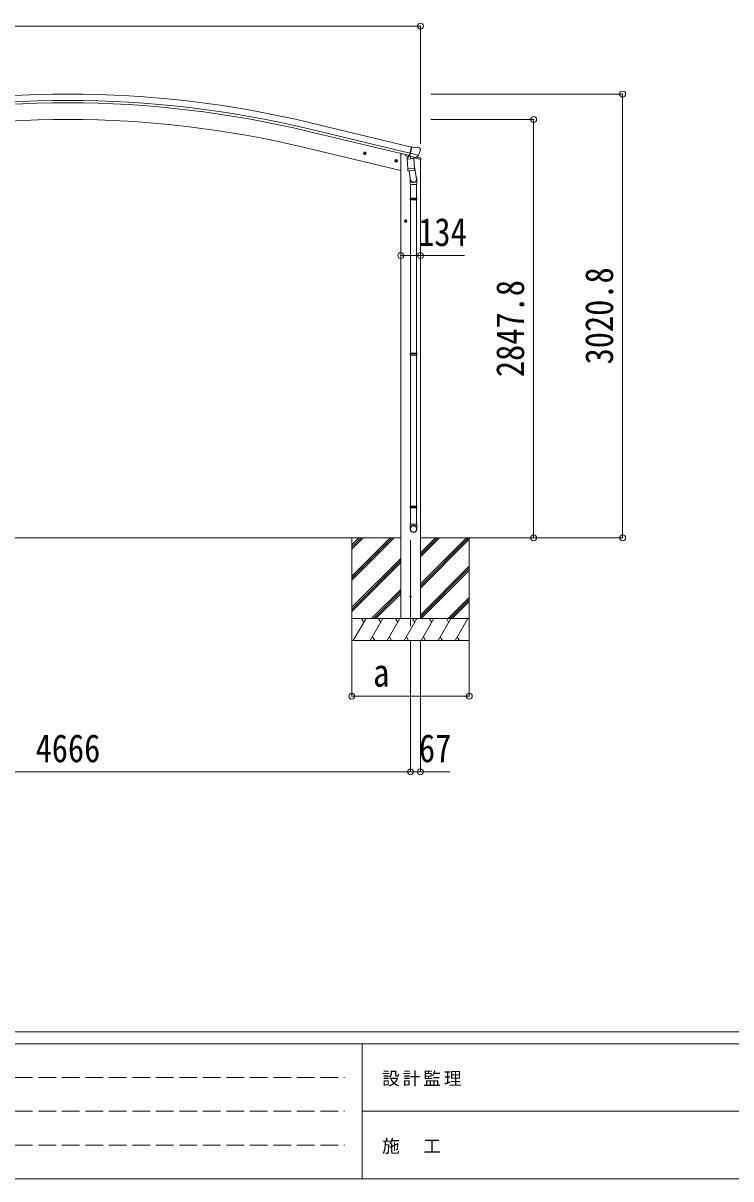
# Model space of a CAD drawing. Units: millimetres at full size, sheet at 1:40. Extents: x -11181 to 11305, y -7804 to 7716.
# Drawn here: x -6845 to -2026, y -7804 to 64 of the extents above; entities that cross this region are included whole.
import ezdxf
from ezdxf.enums import TextEntityAlignment as Align

# ---------------------------------------------------------------- set-up
doc = ezdxf.new("R2010")
doc.units = ezdxf.units.MM
doc.header["$LTSCALE"] = 40
doc.header["$PDMODE"] = 32
doc.header["$PDSIZE"] = 40
doc.linetypes.add('DASHED3', pattern=[4, 3, -1])
for name, color, linetype, lineweight in [('0-0_0', 7, 'Continuous', 9), ('0-1_本体', 4, 'Continuous', 9), ('0-2_部品', 7, 'Continuous', 9), ('0-8_PARTS2', 2, 'Continuous', 9), ('0-A_寸法', 6, 'Continuous', 9), ('F-0_240', 7, 'Continuous', 9)]:
    doc.layers.add(name, color=color, linetype=linetype, lineweight=lineweight)
doc.styles.add('ＭＳ ゴシック', font='')
doc.styles.get('ＭＳ ゴシック').set_extended_font_data('MS Gothic')

msp = doc.modelspace()

# ---------------------------------------------------------------- linework, layer by layer
at = {"layer": '0-0_0'}
for p, q in [((-8806.1, -3439.41), (-4274.08, -3439.41)), ((-4607.08, -3439.41), (-4607.08, -4139.41)), ((-4607.08, -3700.14), (-4346.35, -3439.41)), ((-4607.08, -3714.28), (-4332.21, -3439.41)), ((-4607.08, -3728.43), (-4318.07, -3439.41)), ((-4607.08, -3516.3), (-4530.2, -3439.41)), ((-4607.08, -3502.15), (-4544.34, -3439.41)), ((-4607.08, -3488.01), (-4558.48, -3439.41)), ((-4140.08, -3439.41), (-3718.92, -3439.41)), ((-4140.08, -3753.64), (-3825.85, -3439.41)), ((-4140.08, -3767.78), (-3811.71, -3439.41)), ((-4140.08, -3569.8), (-4009.7, -3439.41)), ((-4140.08, -3555.65), (-4023.84, -3439.41)), ((-4140.08, -3541.51), (-4037.99, -3439.41)), ((-4140.08, -3781.93), (-3807.08, -3448.93)), ((-3807.08, -3439.41), (-3807.08, -4139.41)), ((-4607.08, -3912.27), (-4274.08, -3579.28)), ((-4607.08, -3926.42), (-4274.08, -3593.42)), ((-4607.08, -3940.56), (-4274.08, -3607.56)), ((-4140.08, -3965.77), (-3807.08, -3632.78)), ((-4140.08, -3979.91), (-3807.08, -3646.92)), ((-4135.44, -3989.41), (-3807.08, -3661.06)), ((-4472.09, -3989.41), (-4274.08, -3791.41)), ((-4457.95, -3989.41), (-4274.08, -3805.55)), ((-4443.81, -3989.41), (-4274.08, -3819.69)), ((-3951.59, -3989.41), (-3807.08, -3844.91)), ((-3937.45, -3989.41), (-3807.08, -3859.05)), ((-3923.31, -3989.41), (-3807.08, -3873.19)), ((-3807.08, -3989.41), (-4607.08, -3989.41)), ((-4596.79, -4139.41), (-4510.19, -3989.41)), ((-4525.19, -4015.4), (-4540.19, -3989.41)), ((-4481.32, -4139.41), (-4394.72, -3989.41)), ((-4409.72, -4015.4), (-4424.72, -3989.41)), ((-4365.85, -4139.41), (-4279.25, -3989.41)), ((-4294.25, -4015.4), (-4309.25, -3989.41)), ((-4274.08, -3989.41), (-4140.08, -3989.41)), ((-4250.38, -4139.41), (-4163.78, -3989.41)), ((-4178.78, -4015.4), (-4193.78, -3989.41)), ((-4134.91, -4139.41), (-4048.31, -3989.41)), ((-4063.31, -4015.4), (-4078.31, -3989.41)), ((-4019.44, -4139.41), (-3932.84, -3989.41)), ((-3962.84, -3989.41), (-3947.84, -4015.4)), ((-3903.97, -4139.41), (-3817.37, -3989.41)), ((-4607.08, -4139.41), (-3807.08, -4139.41)), ((-4466.33, -4113.44), (-4451.33, -4139.41)), ((-4350.85, -4113.43), (-4335.85, -4139.41)), ((-4235.38, -4113.43), (-4220.39, -4139.41)), ((-4119.91, -4113.44), (-4104.92, -4139.41)), ((-4004.44, -4113.44), (-3989.45, -4139.41)), ((-3888.97, -4113.44), (-3873.98, -4139.41))]:
    msp.add_line(p, q, dxfattribs=at)
at = {"layer": '0-1_本体'}
for p, q in [((-4201.02, -779.16), (-4888.93, -614.01)), ((-4215.03, -837.5), (-4902.94, -672.35)), ((-4211.1, -821.14), (-4899.01, -655.98)), ((-4274.08, -939.53), (-4929.32, -782.23)), ((-4197.76, -779.94), (-4211.77, -838.28)), ((-4197.76, -779.94), (-4201.02, -779.16)), ((-4274.08, -826.41), (-4261.21, -826.41)), ((-4274.08, -826.41), (-4274.08, -3989.41)), ((-4211.77, -838.28), (-4215.03, -837.5)), ((-4140.08, -862.69), (-4140.08, -3989.41))]:
    msp.add_line(p, q, dxfattribs=at)
for radius in [7073, 7029.83, 7013, 6900]:
    msp.add_arc((-6540.09, -7491.58), radius, 76.5, 103.5, dxfattribs=at)
at = {"layer": '0-2_部品'}
for p, q in [((-4174.7, -783.75), (-4200.63, -777.53)), ((-4174.7, -783.75), (-4161.44, -781.05)), ((-4146.95, -784.24), (-4160.14, -781.08)), ((-4143.86, -786.49), (-4140, -792.79)), ((-4528.56, -819.32), (-4509.11, -823.98)), ((-4520.97, -814.45), (-4526.14, -819.9)), ((-4521.17, -831.37), (-4516.5, -811.93)), ((-4513.67, -816.21), (-4520.97, -814.45)), ((-4516.71, -828.85), (-4511.54, -823.4)), ((-4511.54, -823.4), (-4513.67, -816.21)), ((-4307.25, -882.73), (-4302.58, -863.28)), ((-4242.17, -830.99), (-4242.17, -834.24)), ((-4220.11, -843.48), (-4238.34, -839.1)), ((-4230.77, -860.93), (-4185.08, -857.73)), ((-4226.1, -927.76), (-4230.77, -860.93)), ((-4216.35, -839.16), (-4229.67, -854.48)), ((-4229.67, -854.48), (-4229.22, -860.82)), ((-4215.41, -839.09), (-4216.35, -839.16)), ((-4212.32, -841.57), (-4213.85, -841.2)), ((-4175.62, -850.38), (-4212.32, -841.57)), ((-4153.69, -835.37), (-4211.2, -821.57)), ((-4206.37, -843.39), (-4205.35, -858)), ((-4178.16, -852.39), (-4203.98, -858.82)), ((-4186.86, -854.55), (-4186.63, -857.84)), ((-4185.08, -857.73), (-4180.41, -924.57)), ((-4173.25, -850.85), (-4180.77, -849.05)), ((-4137.61, -863.29), (-4180.54, -852.98)), ((-4177.46, -850.6), (-4177.41, -851.35)), ((-4174.09, -850.74), (-4175.62, -850.38)), ((-4170.55, -850.28), (-4154.17, -835.79)), ((-4166.85, -847.01), (-4139.91, -853.48)), ((-4139.64, -795.07), (-4139.92, -796.22)), ((-4137.61, -856.39), (-4137.61, -863.29)), ((-4314.64, -870.67), (-4295.19, -875.34)), ((-4307.05, -865.81), (-4312.21, -871.26)), ((-4299.75, -867.56), (-4307.05, -865.81)), ((-4302.78, -880.2), (-4297.62, -874.76)), ((-4297.62, -874.76), (-4299.75, -867.56)), ((-4226.1, -927.76), (-4180.41, -924.57)), ((-4226.08, -927.76), (-4225.19, -940.46)), ((-4181.39, -939.17), (-4223.09, -942.09)), ((-4217.66, -941.71), (-4206.93, -1005.3)), ((-4182.14, -899.8), (-4166.23, -995.97)), ((-4179.55, -937.04), (-4180.42, -924.57)), ((-4179.94, -938.39), (-4179.94, -938.39)), ((-4210.08, -998.48), (-4210.08, -1033.13)), ((-4164.08, -1033.13), (-4164.08, -998.78)), ((-4210.08, -1033.13), (-4164.08, -1033.13)), ((-4208.08, -1033.13), (-4208.08, -1127.13)), ((-4166.08, -1033.13), (-4166.08, -1127.13)), ((-4210.08, -1129.13), (-4209.08, -1127.13)), ((-4210.08, -1129.13), (-4164.08, -1129.13)), ((-4210.08, -1129.13), (-4210.08, -1137.13)), ((-4210.08, -1137.13), (-4164.08, -1137.13)), ((-4210.08, -1137.13), (-4209.08, -1139.13)), ((-4209.08, -1127.13), (-4165.08, -1127.13)), ((-4209.08, -1139.13), (-4165.08, -1139.13)), ((-4208.08, -1139.13), (-4208.08, -2183.47)), ((-4166.08, -1139.13), (-4166.08, -2183.47)), ((-4164.08, -1129.13), (-4165.08, -1127.13)), ((-4250.28, -1283), (-4230.28, -1283)), ((-4244.04, -1276.5), (-4247.79, -1283)), ((-4236.53, -1276.5), (-4244.04, -1276.5)), ((-4240.28, -1293), (-4240.28, -1273)), ((-4232.78, -1283), (-4236.53, -1276.5)), ((-4236.53, -1289.5), (-4232.78, -1283)), ((-4210.08, -2185.47), (-4209.08, -2183.47)), ((-4210.08, -2185.47), (-4164.08, -2185.47)), ((-4210.08, -2185.47), (-4210.08, -2193.47)), ((-4210.08, -2193.47), (-4164.08, -2193.47)), ((-4210.08, -2193.47), (-4209.08, -2195.47)), ((-4209.08, -2183.47), (-4165.08, -2183.47)), ((-4209.08, -2195.47), (-4165.08, -2195.47)), ((-4208.08, -2195.47), (-4208.08, -3223.51)), ((-4166.08, -2195.47), (-4166.08, -3223.51)), ((-4164.08, -2185.47), (-4165.08, -2183.47)), ((-4210.08, -3225.51), (-4209.08, -3223.51)), ((-4210.08, -3225.51), (-4164.08, -3225.51)), ((-4210.08, -3225.51), (-4210.08, -3233.51)), ((-4209.08, -3223.51), (-4165.08, -3223.51)), ((-4164.08, -3225.51), (-4165.08, -3223.51)), ((-4210.08, -3233.51), (-4164.08, -3233.51)), ((-4210.08, -3233.51), (-4209.08, -3235.51)), ((-4209.08, -3235.51), (-4165.08, -3235.51)), ((-4208.08, -3235.51), (-4208.08, -3345.51)), ((-4166.08, -3235.51), (-4166.08, -3345.51)), ((-4210.08, -3379.65), (-4210.08, -3345.51)), ((-4210.08, -3345.51), (-4164.08, -3345.51)), ((-4164.08, -3379.65), (-4164.08, -3345.51))]:
    msp.add_line(p, q, dxfattribs=at)
for points in [[(-4206.06, -842.98), (-4215.78, -840.64), (-4200.63, -777.53)], [(-4526.14, -819.9), (-4524, -827.09), (-4516.71, -828.85)], [(-4206.06, -842.98), (-4205.82, -843.13), (-4181.05, -849.07), (-4180.77, -849.05)], [(-4153.42, -834.8), (-4154.01, -835.64), (-4154.17, -835.79)], [(-4312.21, -871.26), (-4310.08, -878.45), (-4302.78, -880.2)], [(-4164.08, -1129.13), (-4164.08, -1137.13), (-4165.08, -1139.13)], [(-4247.79, -1283), (-4244.04, -1289.5), (-4236.53, -1289.5)], [(-4164.08, -2185.47), (-4164.08, -2193.47), (-4165.08, -2195.47)], [(-4164.08, -3225.51), (-4164.08, -3233.51), (-4165.08, -3235.51)]]:
    msp.add_lwpolyline(points, dxfattribs=at)
for centre, radius in [((-4518.84, -821.65), 8.5), ((-4518.84, -821.65), 7.7), ((-4518.84, -821.65), 6.5), ((-4304.92, -873.01), 8.5), ((-4304.92, -873.01), 7.7), ((-4304.92, -873.01), 6.5), ((-4240.28, -1283), 8.5), ((-4240.28, -1283), 7.7), ((-4240.28, -1283), 6.5)]:
    msp.add_circle(centre, radius, dxfattribs=at)
at = {"layer": '0-2_部品', "color": 4}
msp.add_circle((-4207.08, -3839.41), 5, dxfattribs=at)
at = {"layer": '0-2_部品'}
for centre, radius, start, end in [((-4160.84, -783.99), 3, 76.5, 101.5), ((-4148.12, -789.1), 5, 31.5, 76.5), ((-4237.17, -834.24), 5, 180, 256.5), ((-4213.74, -840.71), 0.5, 221.23754, 256.5), ((-4206.97, -843.47), 0.604, 7.79405, 79.40158), ((-4204.33, -857.85), 1.03, 188.03431, 289.96103), ((-4178.4, -851.42), 1, 284, 4), ((-4176.96, -850.57), 0.5, 76.5, 184), ((-4173.97, -850.26), 0.5, 256.5, 291.76246), ((-4336.72, -748.97), 202.4, 334.90875, 346.5), ((-4140.61, -856.39), 3, 0, 76.5), ((-4223.23, -940.09), 2, 190.53157, 274), ((-4181.53, -937.18), 2, 274, 322.59038), ((-4181.49, -937.21), 1.95, 322.52234, 4.95983), ((-4194.08, -998.78), 30, 0, 2.54858)]:
    msp.add_arc(centre, radius, start, end, dxfattribs=at)
for centre, major_axis, ratio, start_param, end_param in [((-4172.56, -847.93), (0.73, -2.92), 0.997631, 5.8041905, 5.8929484), ((-4172.59, -847.8), (-2.63, 3.16), 0.650902, 2.1145521, 2.1873627), ((-4172.53, -848.03), (0.73, -2.92), 0.997631, 5.965759, 6.7621801), ((-4142.56, -794.35), (1.57, -2.57), 0.99628, 0.7835347, 1.5707963), ((-4187.08, -998.48), (-23, 0), 0.996195, 6.0000678, 10.0103449), ((-4187.08, -998.48), (-21, 0), 0.996195, 0.3319459, 3.3482706), ((-4187.08, -3377.91), (23, 0), 0.996195, 6.2831853, 9.424778), ((-4187.08, -3379.65), (23, 0), 0.996195, 6.2831853, 9.424778), ((-4187.08, -3379.65), (0, -23.43), 0.981806, 4.712389, 7.8539816)]:
    msp.add_ellipse(centre, major_axis=major_axis, ratio=ratio, start_param=start_param, end_param=end_param, dxfattribs=at)
msp.add_ellipse((-4187.08, -3379.65), major_axis=(-21, 0), ratio=0.996195, dxfattribs=at)
at = {"layer": '0-8_PARTS2', "color": 6}
msp.add_line((-8940.6, 44.47), (-4139.58, 44.47), dxfattribs=at)
at = {"layer": '0-8_PARTS2'}
msp.add_line((-4207.08, -4040.35), (-4207.08, -3456.4), dxfattribs=at)
at = {"layer": '0-A_寸法'}
for p, q in [((-4139.58, 44.47), (-4139.58, -757.86)), ((-2763, -418.58), (-4069.43, -418.58)), ((-2763, -3439.41), (-2763, -418.58)), ((-3368.98, -591.58), (-4069.43, -591.58)), ((-3368.98, -3439.41), (-3368.98, -591.58)), ((-4274.08, -1518.17), (-4140.08, -1518.17)), ((-4140.08, -1518.17), (-3840.08, -1518.17)), ((-3368.98, -3439.41), (-3763.22, -3439.41)), ((-2763, -3439.41), (-3368.98, -3439.41)), ((-4607.08, -4517.32), (-4607.08, -4142.91)), ((-4207.08, -5032.3), (-4207.08, -4142.91)), ((-4140.08, -5032.3), (-4140.08, -4142.91)), ((-3807.08, -4517.32), (-3807.08, -4142.91)), ((-3807.08, -4517.32), (-4607.08, -4517.32)), ((-8873.1, -5032.3), (-4207.08, -5032.3)), ((-4207.08, -5032.3), (-4140.08, -5032.3)), ((-4140.08, -5032.3), (-3940.08, -5032.3))]:
    msp.add_line(p, q, dxfattribs=at)
for p in [(-4139.58, 44.47), (-2763, -418.58), (-3368.98, -591.58), (-4274.08, -1518.17), (-4140.08, -1518.17), (-3368.98, -3439.41), (-2763, -3439.41), (-4607.08, -4517.32), (-3807.08, -4517.32), (-4207.08, -5032.3), (-4140.08, -5032.3)]:
    msp.add_point(p, dxfattribs=at)
at = {"layer": 'F-0_240', "color": 5}
for p, q in [((-11180.61, -6803.54), (10739.39, -6803.54)), ((-11180.61, -6883.54), (7183.72, -6883.54)), ((-4536.28, -6883.54), (-4536.28, -7803.54)), ((-4536.28, -7343.54), (3663.72, -7343.54)), ((-11180.61, -7803.54), (10739.39, -7803.54))]:
    msp.add_line(p, q, dxfattribs=at)
at = {"layer": 'F-0_240', "color": 4, "linetype": 'DASHED3'}
for p, q in [((-11060.61, -7113.54), (-4656.28, -7113.54)), ((-11060.61, -7343.54), (-4656.28, -7343.54)), ((-11060.61, -7573.54), (-4656.28, -7573.54))]:
    msp.add_line(p, q, dxfattribs=at)

# ---------------------------------------------------------------- texts
at = {"layer": '0-A_寸法', "color": 7, "style": 'ＭＳ ゴシック', "width": 0.85}
for s, p in [('134', (-4155.08, -1510.17)), ('a', (-4462.08, -4509.32)), ('4666', (-6760.09, -5024.3)), ('67', (-4150.08, -5024.3))]:
    msp.add_text(s, height=190.6, dxfattribs=at).set_placement(p, align=Align.BOTTOM_LEFT)
for s, p in [('3020.8', (-2771, -2259)), ('2847.8', (-3376.98, -2345.5))]:
    msp.add_text(s, height=190.6, rotation=90, dxfattribs=at).set_placement(p, align=Align.BOTTOM_LEFT)
at = {"layer": 'F-0_240', "char_height": 87.98, "attachment_point": 7, "style": 'ＭＳ ゴシック'}
for s, insert in [('\\T1.17;設計監理', (-4401.18, -7173.54)), ('\\T1.17;施\u3000工', (-4401.18, -7633.54))]:
    msp.add_mtext(s, dxfattribs=dict(at, insert=insert))

doc.saveas('drawing.dxf')
